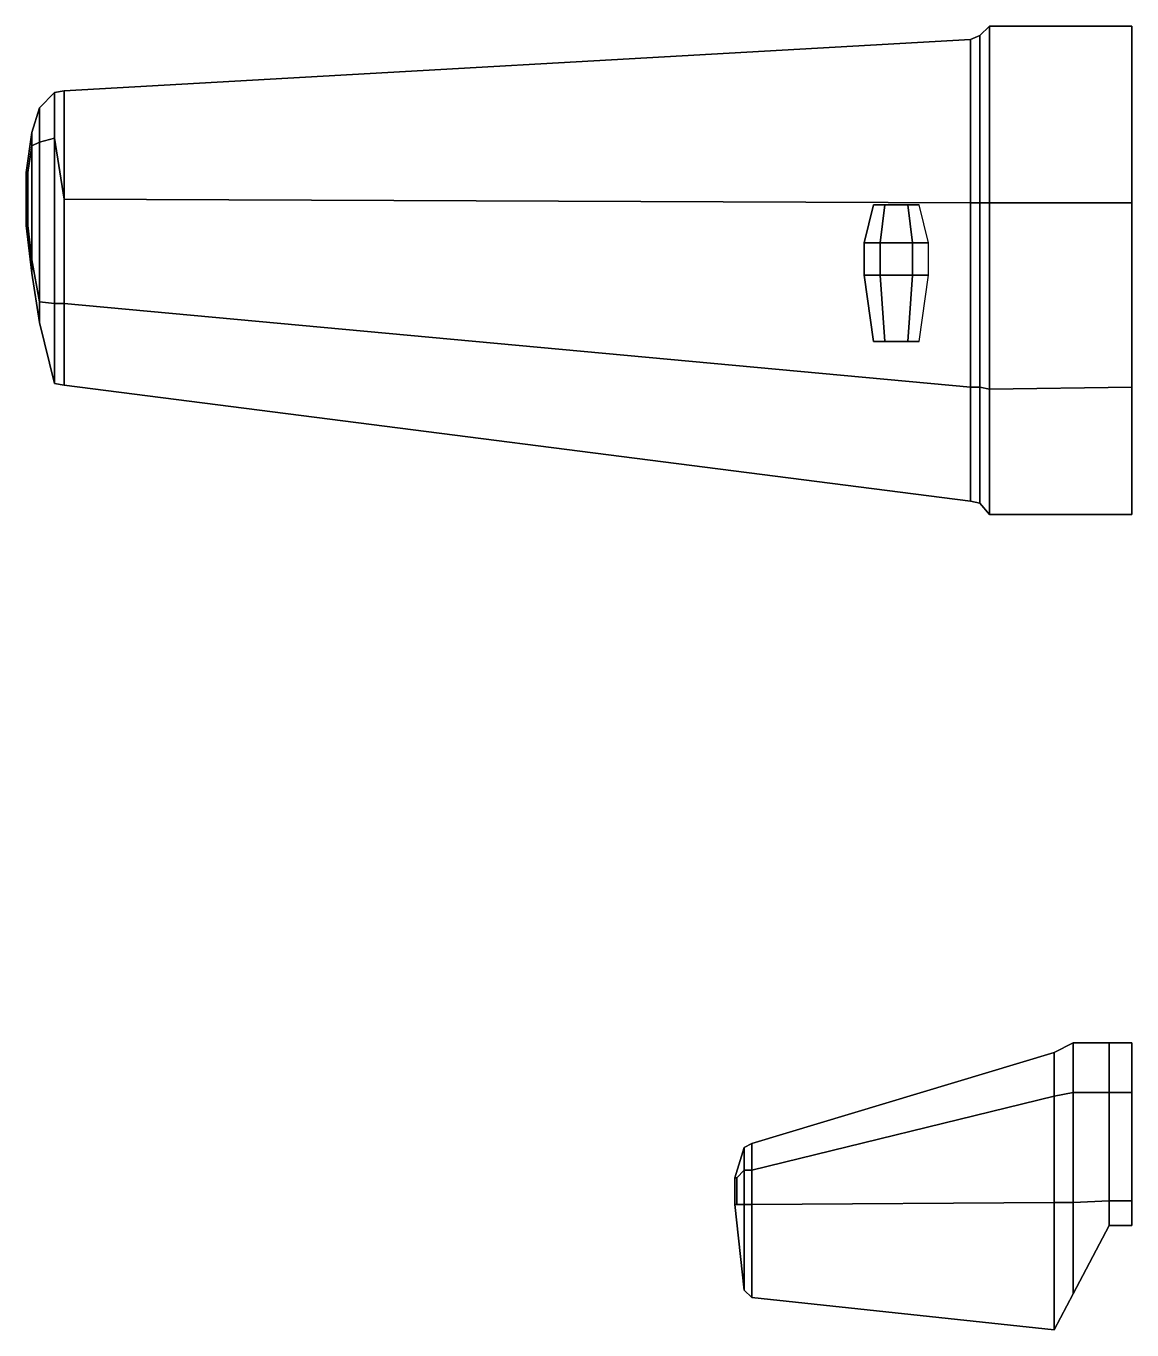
# Model space of a CAD drawing. Extents: x -5.82 to 0, y -4 to 2.86.
import ezdxf

# ---------------------------------------------------------------- set-up
doc = ezdxf.new("R2010")
doc.units = 0
doc.layers.add('WING2', color=6, linetype='CONTINUOUS')

msp = doc.modelspace()

# ---------------------------------------------------------------- linework, layer by layer
at = {"layer": 'WING2'}
for points in [[(-0.75, 2.86, -0.07), (-0.8, 2.81, -0.06), (-0.8, 1.93, -0.25), (-0.75, 1.93, -0.26)], [(-0.75, 1.93, 0.12), (-0.8, 1.93, 0.12), (-0.8, 2.81, -0.06), (-0.75, 2.86, -0.07)], [(0, 2.86, -0.1), (-0.75, 2.86, -0.07), (-0.75, 1.93, -0.26), (0, 1.93, -0.29)], [(0, 1.93, 0.09), (-0.75, 1.93, 0.12), (-0.75, 2.86, -0.07), (0, 2.86, -0.1)], [(-0.85, 1.93, 0.12), (-5.62, 1.95, 0.36), (-5.62, 2.52, 0.3), (-0.85, 2.79, -0.06)], [(-0.85, 2.79, -0.06), (-5.62, 2.52, 0.3), (-5.62, 1.95, 0.24), (-0.85, 1.93, -0.24)], [(-0.8, 2.81, -0.06), (-0.85, 2.79, -0.06), (-0.85, 1.93, -0.24), (-0.8, 1.93, -0.25)], [(-0.8, 1.93, 0.12), (-0.85, 1.93, 0.12), (-0.85, 2.79, -0.06), (-0.8, 2.81, -0.06)], [(-5.67, 2.27, 0.35), (-5.75, 2.25, 0.33), (-5.75, 2.43, 0.3), (-5.67, 2.51, 0.3)], [(-5.67, 2.51, 0.3), (-5.75, 2.43, 0.3), (-5.75, 2.25, 0.26), (-5.67, 2.27, 0.25)], [(-5.62, 2.52, 0.3), (-5.67, 2.51, 0.3), (-5.67, 2.27, 0.25), (-5.62, 1.95, 0.24)], [(-5.62, 1.95, 0.36), (-5.67, 2.27, 0.35), (-5.67, 2.51, 0.3), (-5.62, 2.52, 0.3)], [(-5.75, 2.25, 0.33), (-5.79, 2.23, 0.32), (-5.79, 2.3, 0.3), (-5.75, 2.43, 0.3)], [(-5.75, 2.43, 0.3), (-5.79, 2.3, 0.3), (-5.79, 2.23, 0.27), (-5.75, 2.25, 0.26)], [(-5.79, 2.23, 0.32), (-5.81, 2.09, 0.31), (-5.82, 2.09, 0.3), (-5.79, 2.3, 0.3)], [(-5.79, 2.3, 0.3), (-5.82, 2.09, 0.3), (-5.81, 2.09, 0.28), (-5.79, 2.23, 0.27)], [(-5.67, 2.27, 0.25), (-5.75, 2.25, 0.26), (-5.75, 1.41, 0.26), (-5.67, 1.4, 0.25)], [(-5.75, 1.41, 0.33), (-5.75, 2.25, 0.33), (-5.67, 2.27, 0.35), (-5.67, 1.4, 0.35)], [(-5.62, 1.95, 0.24), (-5.67, 2.27, 0.25), (-5.67, 1.4, 0.25), (-5.62, 1.4, 0.24)], [(-5.67, 1.4, 0.35), (-5.67, 2.27, 0.35), (-5.62, 1.95, 0.36), (-5.62, 1.4, 0.36)], [(-5.79, 2.23, 0.27), (-5.81, 2.09, 0.28), (-5.81, 1.81, 0.28), (-5.79, 1.63, 0.27)], [(-5.81, 1.81, 0.31), (-5.81, 2.09, 0.31), (-5.79, 2.23, 0.32), (-5.79, 1.63, 0.32)], [(-5.75, 2.25, 0.26), (-5.79, 2.23, 0.27), (-5.79, 1.63, 0.27), (-5.75, 1.41, 0.26)], [(-5.79, 1.63, 0.32), (-5.79, 2.23, 0.32), (-5.75, 2.25, 0.33), (-5.75, 1.41, 0.33)], [(-5.81, 1.81, 0.28), (-5.81, 2.09, 0.28), (-5.82, 2.09, 0.3), (-5.82, 1.81, 0.3)], [(-5.82, 1.81, 0.3), (-5.82, 2.09, 0.3), (-5.81, 2.09, 0.31), (-5.81, 1.81, 0.31)], [(-0.85, 1.93, -0.24), (-5.62, 1.95, 0.24), (-5.62, 1.4, 0.24), (-0.85, 0.96, -0.24)], [(-5.62, 1.4, 0.36), (-5.62, 1.95, 0.36), (-0.85, 1.93, 0.12), (-0.85, 0.96, 0.12)], [(-0.8, 1.93, -0.25), (-0.85, 1.93, -0.24), (-0.85, 0.96, -0.24), (-0.8, 0.96, -0.25)], [(-0.85, 0.96, 0.12), (-0.85, 1.93, 0.12), (-0.8, 1.93, 0.12), (-0.8, 0.96, 0.12)], [(-0.75, 1.93, -0.26), (-0.8, 1.93, -0.25), (-0.8, 0.96, -0.25), (-0.75, 0.95, -0.26)], [(-0.8, 0.96, 0.12), (-0.8, 1.93, 0.12), (-0.75, 1.93, 0.12), (-0.75, 0.95, 0.12)], [(0, 1.93, -0.29), (-0.75, 1.93, -0.26), (-0.75, 0.95, -0.26), (0, 0.96, -0.29)], [(-0.75, 0.95, 0.12), (-0.75, 1.93, 0.12), (0, 1.93, 0.09), (0, 0.96, 0.09)], [(-1.3, 1.92, -0.3039), (-1.36, 1.92, -0.2), (-1.41, 1.72, -0.2), (-1.325, 1.72, -0.3472)], [(-1.36, 1.92, -0.2), (-1.3, 1.92, -0.0961), (-1.325, 1.72, -0.0528), (-1.41, 1.72, -0.2)], [(-1.18, 1.92, -0.3039), (-1.3, 1.92, -0.0961), (-1.36, 1.92, -0.2), (-1.3, 1.92, -0.3039)], [(-1.18, 1.92, -0.3039), (-1.3, 1.92, -0.3039), (-1.325, 1.72, -0.3472), (-1.155, 1.72, -0.3472)], [(-1.12, 1.92, -0.2), (-1.3, 1.92, -0.0961), (-1.3, 1.92, -0.0961), (-1.18, 1.92, -0.3039)], [(-1.12, 1.92, -0.2), (-1.18, 1.92, -0.3039), (-1.155, 1.72, -0.3472), (-1.07, 1.72, -0.2)], [(-5.79, 1.56, 0.3), (-5.82, 1.81, 0.3), (-5.81, 1.81, 0.31), (-5.79, 1.63, 0.32)], [(-5.79, 1.63, 0.27), (-5.81, 1.81, 0.28), (-5.82, 1.81, 0.3), (-5.79, 1.56, 0.3)], [(-1.325, 1.72, -0.3472), (-1.41, 1.72, -0.2), (-1.41, 1.55, -0.2), (-1.325, 1.55, -0.3472)], [(-1.41, 1.72, -0.2), (-1.325, 1.72, -0.0528), (-1.325, 1.55, -0.0528), (-1.41, 1.55, -0.2)], [(-1.155, 1.72, -0.3472), (-1.325, 1.72, -0.3472), (-1.325, 1.55, -0.3472), (-1.155, 1.55, -0.3472)], [(-1.07, 1.72, -0.2), (-1.155, 1.72, -0.3472), (-1.155, 1.55, -0.3472), (-1.07, 1.55, -0.2)], [(-5.75, 1.3, 0.3), (-5.79, 1.56, 0.3), (-5.79, 1.63, 0.32), (-5.75, 1.41, 0.33)], [(-5.75, 1.41, 0.26), (-5.79, 1.63, 0.27), (-5.79, 1.56, 0.3), (-5.75, 1.3, 0.3)], [(-1.36, 1.2, -0.2), (-1.3, 1.2, -0.3039), (-1.325, 1.55, -0.3472), (-1.41, 1.55, -0.2)], [(-1.3, 1.2, -0.0961), (-1.36, 1.2, -0.2), (-1.41, 1.55, -0.2), (-1.325, 1.55, -0.0528)], [(-1.3, 1.2, -0.3039), (-1.18, 1.2, -0.3039), (-1.155, 1.55, -0.3472), (-1.325, 1.55, -0.3472)], [(-1.18, 1.2, -0.3039), (-1.12, 1.2, -0.2), (-1.07, 1.55, -0.2), (-1.155, 1.55, -0.3472)], [(-5.67, 0.98, 0.3), (-5.75, 1.3, 0.3), (-5.75, 1.41, 0.33), (-5.67, 1.4, 0.35)], [(-5.67, 1.4, 0.25), (-5.75, 1.41, 0.26), (-5.75, 1.3, 0.3), (-5.67, 0.98, 0.3)], [(-5.62, 0.97, 0.3), (-5.67, 0.98, 0.3), (-5.67, 1.4, 0.35), (-5.62, 1.4, 0.36)], [(-5.62, 1.4, 0.24), (-5.67, 1.4, 0.25), (-5.67, 0.98, 0.3), (-5.62, 0.97, 0.3)], [(-0.85, 0.36, -0.06), (-5.62, 0.97, 0.3), (-5.62, 1.4, 0.36), (-0.85, 0.96, 0.12)], [(-0.85, 0.96, -0.24), (-5.62, 1.4, 0.24), (-5.62, 0.97, 0.3), (-0.85, 0.36, -0.06)], [(-1.3, 1.2, -0.0961), (-1.18, 1.2, -0.3039), (-1.3, 1.2, -0.3039), (-1.36, 1.2, -0.2)], [(-1.3, 1.2, -0.0961), (-1.12, 1.2, -0.2), (-1.18, 1.2, -0.3039), (-1.3, 1.2, -0.0961)], [(-0.8, 0.96, -0.25), (-0.85, 0.96, -0.24), (-0.85, 0.36, -0.06), (-0.8, 0.35, -0.06)], [(-0.8, 0.35, -0.06), (-0.85, 0.36, -0.06), (-0.85, 0.96, 0.12), (-0.8, 0.96, 0.12)], [(-0.75, 0.95, -0.26), (-0.8, 0.96, -0.25), (-0.8, 0.35, -0.06), (-0.75, 0.29, -0.07)], [(-0.75, 0.29, -0.07), (-0.8, 0.35, -0.06), (-0.8, 0.96, 0.12), (-0.75, 0.95, 0.12)], [(0, 0.96, -0.29), (-0.75, 0.95, -0.26), (-0.75, 0.29, -0.07), (0, 0.29, -0.1)], [(0, 0.29, -0.1), (-0.75, 0.29, -0.07), (-0.75, 0.95, 0.12), (0, 0.96, 0.09)], [(-0.31, -2.75, 0.51), (-0.41, -2.77, 0.51), (-0.41, -2.54, 0.44), (-0.31, -2.49, 0.44)], [(-0.31, -2.49, 0.44), (-0.41, -2.54, 0.44), (-0.41, -2.77, 0.36), (-0.31, -2.75, 0.36)], [(-0.12, -2.75, 0.51), (-0.31, -2.75, 0.51), (-0.31, -2.49, 0.44), (-0.12, -2.49, 0.44)], [(-0.12, -2.49, 0.44), (-0.31, -2.49, 0.44), (-0.31, -2.75, 0.36), (-0.12, -2.75, 0.36)], [(0, -2.75, 0.51), (-0.12, -2.75, 0.51), (-0.12, -2.49, 0.44), (0, -2.49, 0.44)], [(0, -2.49, 0.44), (-0.12, -2.49, 0.44), (-0.12, -2.75, 0.36), (0, -2.75, 0.36)], [(-0.41, -2.77, 0.51), (-2, -3.16, 0.48), (-2, -3.02, 0.45), (-0.41, -2.54, 0.44)], [(-0.41, -2.54, 0.44), (-2, -3.02, 0.45), (-2, -3.16, 0.42), (-0.41, -2.77, 0.36)], [(-2, -3.34, 0.48), (-2, -3.16, 0.48), (-0.41, -2.77, 0.51), (-0.41, -3.33, 0.51)], [(-0.41, -2.77, 0.36), (-2, -3.16, 0.42), (-2, -3.34, 0.42), (-0.41, -3.33, 0.36)], [(-0.31, -2.75, 0.36), (-0.41, -2.77, 0.36), (-0.41, -3.33, 0.36), (-0.31, -3.33, 0.36)], [(-0.41, -3.33, 0.51), (-0.41, -2.77, 0.51), (-0.31, -2.75, 0.51), (-0.31, -3.33, 0.51)], [(-0.12, -2.75, 0.36), (-0.31, -2.75, 0.36), (-0.31, -3.33, 0.36), (-0.12, -3.32, 0.36)], [(-0.31, -3.33, 0.51), (-0.31, -2.75, 0.51), (-0.12, -2.75, 0.51), (-0.12, -3.32, 0.51)], [(0, -2.75, 0.36), (-0.12, -2.75, 0.36), (-0.12, -3.32, 0.36), (0, -3.32, 0.36)], [(-0.12, -3.32, 0.51), (-0.12, -2.75, 0.51), (0, -2.75, 0.51), (0, -3.32, 0.51)], [(-2.04, -3.16, 0.47), (-2.08, -3.2, 0.46), (-2.09, -3.2, 0.45), (-2.04, -3.04, 0.45)], [(-2.04, -3.04, 0.45), (-2.09, -3.2, 0.45), (-2.08, -3.2, 0.44), (-2.04, -3.16, 0.43)], [(-2, -3.16, 0.48), (-2.04, -3.16, 0.47), (-2.04, -3.04, 0.45), (-2, -3.02, 0.45)], [(-2, -3.02, 0.45), (-2.04, -3.04, 0.45), (-2.04, -3.16, 0.43), (-2, -3.16, 0.42)], [(-2.08, -3.34, 0.44), (-2.08, -3.2, 0.44), (-2.09, -3.2, 0.45), (-2.09, -3.34, 0.45)], [(-2.09, -3.34, 0.45), (-2.09, -3.2, 0.45), (-2.08, -3.2, 0.46), (-2.08, -3.34, 0.46)], [(-2.04, -3.16, 0.43), (-2.08, -3.2, 0.44), (-2.08, -3.34, 0.44), (-2.04, -3.34, 0.43)], [(-2.08, -3.34, 0.46), (-2.08, -3.2, 0.46), (-2.04, -3.16, 0.47), (-2.04, -3.34, 0.47)], [(-2, -3.16, 0.42), (-2.04, -3.16, 0.43), (-2.04, -3.34, 0.43), (-2, -3.34, 0.42)], [(-2.04, -3.34, 0.47), (-2.04, -3.16, 0.47), (-2, -3.16, 0.48), (-2, -3.34, 0.48)], [(-2.04, -3.79, 0.45), (-2.09, -3.34, 0.45), (-2.08, -3.34, 0.46), (-2.04, -3.34, 0.47)], [(-2.04, -3.34, 0.43), (-2.08, -3.34, 0.44), (-2.09, -3.34, 0.45), (-2.04, -3.79, 0.45)], [(-2, -3.83, 0.45), (-2.04, -3.79, 0.45), (-2.04, -3.34, 0.47), (-2, -3.34, 0.48)], [(-2, -3.34, 0.42), (-2.04, -3.34, 0.43), (-2.04, -3.79, 0.45), (-2, -3.83, 0.45)], [(-0.41, -3.33, 0.36), (-2, -3.34, 0.42), (-2, -3.83, 0.45), (-0.41, -4, 0.44)], [(-0.41, -4, 0.44), (-2, -3.83, 0.45), (-2, -3.34, 0.48), (-0.41, -3.33, 0.51)], [(-0.31, -3.81, 0.44), (-0.41, -4, 0.44), (-0.41, -3.33, 0.51), (-0.31, -3.33, 0.51)], [(-0.31, -3.33, 0.36), (-0.41, -3.33, 0.36), (-0.41, -4, 0.44), (-0.31, -3.81, 0.44)], [(-0.12, -3.32, 0.36), (-0.31, -3.33, 0.36), (-0.31, -3.81, 0.44), (-0.12, -3.45, 0.44)], [(-0.12, -3.45, 0.44), (-0.31, -3.81, 0.44), (-0.31, -3.33, 0.51), (-0.12, -3.32, 0.51)], [(0, -3.32, 0.36), (-0.12, -3.32, 0.36), (-0.12, -3.45, 0.44), (0, -3.45, 0.44)], [(0, -3.45, 0.44), (-0.12, -3.45, 0.44), (-0.12, -3.32, 0.51), (0, -3.32, 0.51)]]:
    msp.add_3dface(points, dxfattribs=at)

doc.saveas('drawing.dxf')
